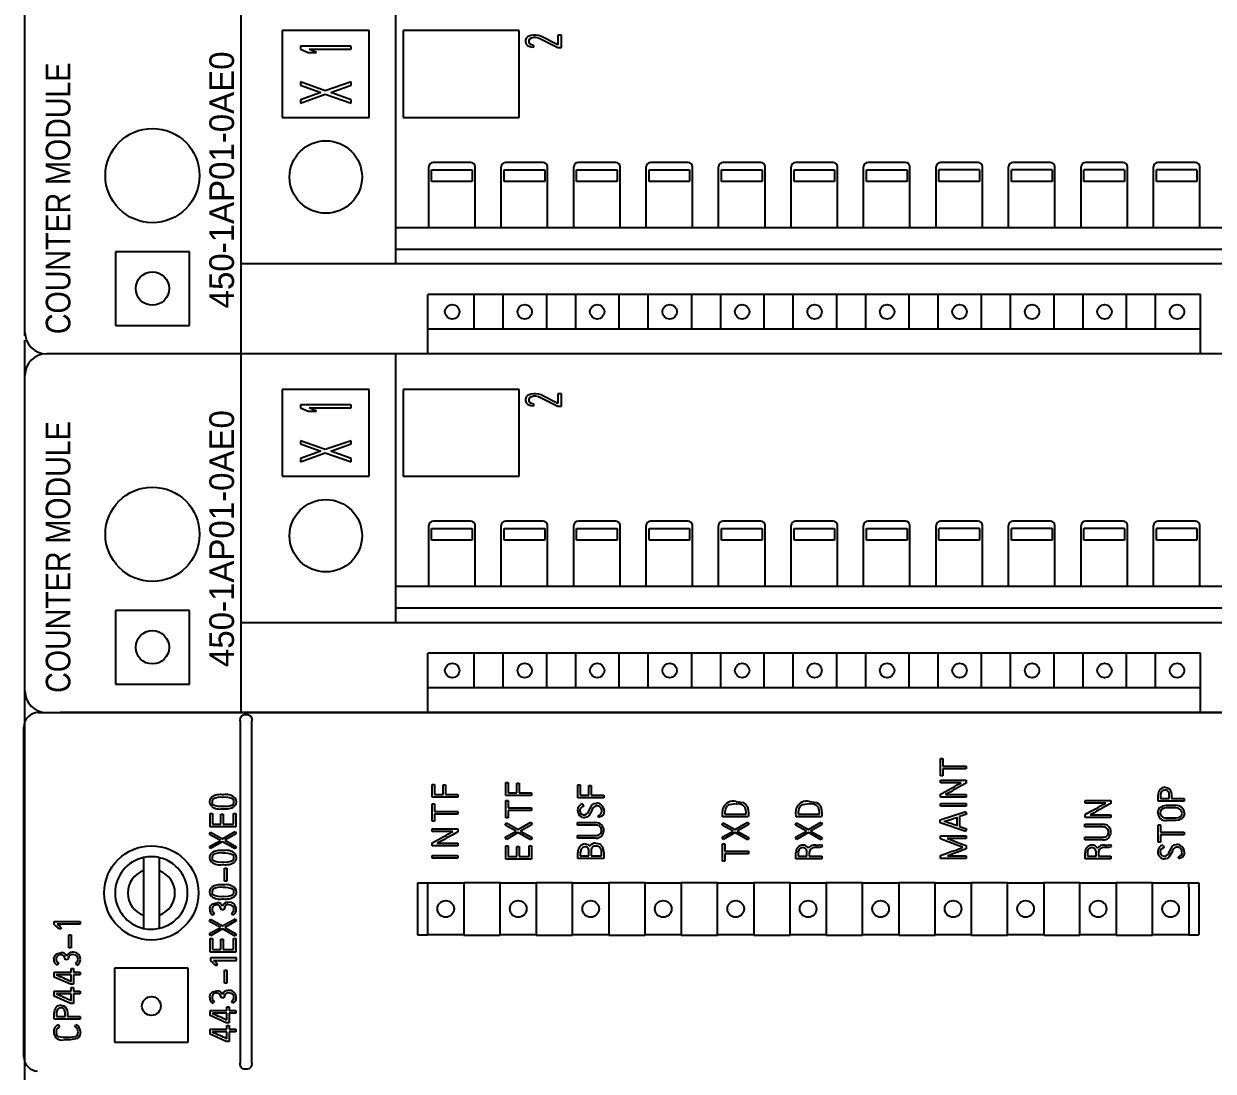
# Model space of a CAD drawing. Extents: x 10 to 610, y -247 to 1644.
# Drawn here: x 114.6 to 196.6, y 814.2 to 886.5 of the extents above; entities that cross this region are included whole.
import ezdxf
from ezdxf.enums import TextEntityAlignment as Align

# ---------------------------------------------------------------- set-up
doc = ezdxf.new("R2010")
doc.units = 0
doc.header["$LTSCALE"] = 5
doc.header["$MEASUREMENT"] = 0
doc.layers.get('0').update_dxf_attribs({"linetype": 'CONTINUOUS'})

# ---------------------------------------------------------------- blocks, each defined once
blk = doc.blocks.new('L50')
at = {"color": 7, "linetype": 'Continuous'}
for p, q in [((-3, 166.4), (-3, 316.1)), ((11.93, 165.149), (11.93, 189.899)), ((22.6, 171.349), (22.6, 189.899)), ((-3, 166.649), (-3, 188.399)), ((20.76, 187.449), (14.76, 187.449)), ((14.76, 187.449), (14.76, 181.449)), ((20.76, 181.449), (20.76, 187.449)), ((31.1, 187.449), (23.1, 187.449)), ((23.1, 187.449), (23.1, 181.449)), ((31.1, 181.449), (31.1, 187.449)), ((31.898, 187.111), (31.685, 187.017)), ((32.111, 187.134), (31.898, 187.111)), ((32.217, 187.134), (32.111, 187.134)), ((32.43, 187.111), (32.217, 187.134)), ((32.59, 187.064), (32.43, 187.111)), ((34.026, 187.134), (33.76, 187.134)), ((33.76, 187.134), (33.76, 186.479)), ((34.026, 186.292), (34.026, 187.134)), ((19.51, 186.387), (16.01, 186.387)), ((16.01, 186.387), (16.01, 186.168)), ((19.51, 186.168), (19.51, 186.387)), ((31.579, 186.923), (31.526, 186.783)), ((31.526, 186.783), (31.526, 186.69)), ((31.526, 186.69), (31.579, 186.526)), ((31.685, 187.017), (31.579, 186.923)), ((31.579, 186.526), (31.685, 186.432)), ((31.685, 186.432), (31.891, 186.342)), ((31.792, 186.76), (31.845, 186.877)), ((31.792, 186.666), (31.792, 186.76)), ((31.845, 186.549), (31.792, 186.666)), ((31.845, 186.877), (31.951, 186.947)), ((31.951, 186.479), (31.845, 186.549)), ((31.898, 186.339), (32.111, 186.315)), ((31.951, 186.947), (32.111, 186.994)), ((32.111, 186.432), (31.951, 186.479)), ((32.111, 186.994), (32.217, 186.994)), ((32.111, 186.315), (32.111, 186.432)), ((32.217, 186.994), (32.43, 186.947)), ((32.43, 186.947), (33.76, 186.292)), ((33.76, 186.479), (32.59, 187.064)), ((33.76, 186.292), (34.026, 186.292)), ((16.01, 186.168), (16.531, 185.949)), ((16.531, 185.949), (17.127, 185.949)), ((17.127, 185.949), (16.606, 186.168)), ((16.606, 186.168), (19.51, 186.168)), ((17.723, 183.288), (16.01, 183.907)), ((16.01, 183.907), (16.01, 183.689)), ((19.51, 183.907), (17.723, 183.288)), ((19.51, 183.689), (19.51, 183.907)), ((16.01, 183.689), (17.425, 183.178)), ((17.425, 183.178), (16.01, 182.668)), ((16.01, 182.449), (17.723, 183.069)), ((17.723, 183.069), (19.51, 182.449)), ((18.095, 183.178), (19.51, 183.689)), ((19.51, 182.668), (18.095, 183.178)), ((16.01, 182.668), (16.01, 182.449)), ((19.51, 182.449), (19.51, 182.668)), ((14.76, 181.449), (20.76, 181.449)), ((23.1, 181.449), (31.1, 181.449)), ((27.76, 178.349), (25.16, 178.349)), ((32.76, 178.349), (30.16, 178.349)), ((37.76, 178.349), (35.16, 178.349)), ((42.76, 178.349), (40.16, 178.349)), ((47.76, 178.349), (45.16, 178.349)), ((52.76, 178.349), (50.16, 178.349)), ((57.76, 178.349), (55.16, 178.349)), ((62.76, 178.349), (60.16, 178.349)), ((67.76, 178.349), (65.16, 178.349)), ((72.76, 178.349), (70.16, 178.349)), ((77.76, 178.349), (75.16, 178.349)), ((24.86, 173.849), (24.86, 178.049)), ((25.06, 177.849), (27.86, 177.849)), ((25.06, 177.049), (25.06, 177.849)), ((27.86, 177.849), (27.86, 177.049)), ((28.06, 173.849), (28.06, 178.049)), ((29.86, 173.849), (29.86, 178.049)), ((30.06, 177.849), (32.86, 177.849)), ((30.06, 177.049), (30.06, 177.849)), ((32.86, 177.849), (32.86, 177.049)), ((33.06, 173.849), (33.06, 178.049)), ((34.86, 173.849), (34.86, 178.049)), ((35.06, 177.849), (37.86, 177.849)), ((35.06, 177.049), (35.06, 177.849)), ((37.86, 177.849), (37.86, 177.049)), ((38.06, 173.849), (38.06, 178.049)), ((39.86, 173.849), (39.86, 178.049)), ((40.06, 177.849), (42.86, 177.849)), ((40.06, 177.049), (40.06, 177.849)), ((42.86, 177.849), (42.86, 177.049)), ((43.06, 173.849), (43.06, 178.049)), ((44.86, 173.849), (44.86, 178.049)), ((45.06, 177.849), (47.86, 177.849)), ((45.06, 177.049), (45.06, 177.849)), ((47.86, 177.849), (47.86, 177.049)), ((48.06, 173.849), (48.06, 178.049)), ((49.86, 173.849), (49.86, 178.049)), ((50.06, 177.849), (52.86, 177.849)), ((50.06, 177.049), (50.06, 177.849)), ((52.86, 177.849), (52.86, 177.049)), ((53.06, 173.849), (53.06, 178.049)), ((54.86, 173.849), (54.86, 178.049)), ((55.06, 177.849), (57.86, 177.849)), ((55.06, 177.049), (55.06, 177.849)), ((57.86, 177.849), (57.86, 177.049)), ((58.06, 173.849), (58.06, 178.049)), ((59.86, 173.849), (59.86, 178.049)), ((60.06, 177.869), (62.86, 177.869)), ((60.06, 177.049), (60.06, 177.849)), ((62.86, 177.849), (62.86, 177.049)), ((63.06, 173.849), (63.06, 178.049)), ((64.86, 173.849), (64.86, 178.049)), ((65.06, 177.869), (67.86, 177.869)), ((65.06, 177.049), (65.06, 177.849)), ((67.86, 177.849), (67.86, 177.049)), ((68.06, 173.849), (68.06, 178.049)), ((69.86, 173.849), (69.86, 178.049)), ((70.06, 177.869), (72.86, 177.869)), ((70.06, 177.049), (70.06, 177.849)), ((72.86, 177.849), (72.86, 177.049)), ((73.06, 173.849), (73.06, 178.049)), ((74.86, 173.849), (74.86, 178.049)), ((75.06, 177.869), (77.86, 177.869)), ((75.06, 177.049), (75.06, 177.849)), ((77.86, 177.849), (77.86, 177.049)), ((78.06, 173.849), (78.06, 178.049)), ((27.86, 177.049), (25.06, 177.049)), ((32.86, 177.049), (30.06, 177.049)), ((37.86, 177.049), (35.06, 177.049)), ((42.86, 177.049), (40.06, 177.049)), ((47.86, 177.049), (45.06, 177.049)), ((52.86, 177.049), (50.06, 177.049)), ((57.86, 177.049), (55.06, 177.049)), ((62.86, 177.049), (60.06, 177.049)), ((67.86, 177.049), (65.06, 177.049)), ((72.86, 177.049), (70.06, 177.049)), ((77.86, 177.049), (75.06, 177.049)), ((271.96, 173.849), (22.6, 173.849)), ((268.96, 172.349), (22.6, 172.349)), ((8.35, 172.199), (3.25, 172.199)), ((3.25, 172.199), (3.25, 167.099)), ((8.35, 167.099), (8.35, 172.199)), ((268.96, 171.349), (11.93, 171.349)), ((78.1, 169.249), (24.8, 169.249)), ((24.8, 165.149), (24.8, 169.249)), ((27.982, 169.249), (27.982, 166.849)), ((29.982, 169.249), (29.982, 166.849)), ((32.982, 169.249), (32.982, 166.849)), ((34.982, 169.249), (34.982, 166.849)), ((37.982, 169.249), (37.982, 166.849)), ((39.982, 169.249), (39.982, 166.849)), ((42.982, 169.249), (42.982, 166.849)), ((44.982, 169.249), (44.982, 166.849)), ((47.982, 169.249), (47.982, 166.849)), ((49.982, 169.249), (49.982, 166.849)), ((52.982, 169.249), (52.982, 166.849)), ((54.982, 169.249), (54.982, 166.849)), ((57.982, 169.249), (57.982, 166.849)), ((59.982, 169.249), (59.982, 166.849)), ((62.982, 169.249), (62.982, 166.849)), ((64.982, 169.249), (64.982, 166.849)), ((67.982, 169.249), (67.982, 166.849)), ((69.982, 169.249), (69.982, 166.849)), ((72.982, 169.249), (72.982, 166.849)), ((74.982, 169.249), (74.982, 166.849)), ((78.1, 165.149), (78.1, 169.249)), ((3.25, 167.099), (8.35, 167.099)), ((78.1, 166.849), (24.8, 166.849)), ((-3, 16.4), (-3, 166.1)), ((285.5, 165.149), (-1.5, 165.149)), ((285.5, 165.149), (-1.5, 165.149)), ((11.93, 140.399), (11.93, 165.149)), ((22.6, 146.599), (22.6, 165.149)), ((-3, 141.899), (-3, 163.649)), ((20.76, 162.699), (14.76, 162.699)), ((14.76, 162.699), (14.76, 156.699)), ((20.76, 156.699), (20.76, 162.699)), ((31.1, 162.699), (23.1, 162.699)), ((23.1, 162.699), (23.1, 156.699)), ((31.1, 156.699), (31.1, 162.699)), ((31.579, 162.173), (31.526, 162.033)), ((31.526, 162.033), (31.526, 161.94)), ((31.526, 161.94), (31.579, 161.776)), ((31.685, 162.267), (31.579, 162.173)), ((31.579, 161.776), (31.685, 161.682)), ((31.898, 162.361), (31.685, 162.267)), ((31.685, 161.682), (31.891, 161.592)), ((31.792, 162.01), (31.845, 162.127)), ((31.792, 161.916), (31.792, 162.01)), ((31.845, 161.799), (31.792, 161.916)), ((31.845, 162.127), (31.951, 162.197)), ((31.951, 161.729), (31.845, 161.799)), ((32.111, 162.384), (31.898, 162.361)), ((31.951, 162.197), (32.111, 162.244)), ((32.111, 161.682), (31.951, 161.729)), ((32.217, 162.384), (32.111, 162.384)), ((32.111, 162.244), (32.217, 162.244)), ((32.111, 161.565), (32.111, 161.682)), ((32.43, 162.361), (32.217, 162.384)), ((32.217, 162.244), (32.43, 162.197)), ((32.59, 162.314), (32.43, 162.361)), ((32.43, 162.197), (33.76, 161.542)), ((33.76, 161.729), (32.59, 162.314)), ((34.026, 162.384), (33.76, 162.384)), ((33.76, 162.384), (33.76, 161.729)), ((34.026, 161.542), (34.026, 162.384)), ((19.51, 161.637), (16.01, 161.637)), ((16.01, 161.637), (16.01, 161.418)), ((16.01, 161.418), (16.531, 161.199)), ((16.531, 161.199), (17.127, 161.199)), ((17.127, 161.199), (16.606, 161.418)), ((16.606, 161.418), (19.51, 161.418)), ((19.51, 161.418), (19.51, 161.637)), ((31.898, 161.589), (32.111, 161.565)), ((33.76, 161.542), (34.026, 161.542)), ((17.723, 158.538), (16.01, 159.157)), ((16.01, 159.157), (16.01, 158.939)), ((16.01, 158.939), (17.425, 158.428)), ((17.425, 158.428), (16.01, 157.918)), ((19.51, 159.157), (17.723, 158.538)), ((18.095, 158.428), (19.51, 158.939)), ((19.51, 157.918), (18.095, 158.428)), ((19.51, 158.939), (19.51, 159.157)), ((16.01, 157.699), (17.723, 158.319)), ((16.01, 157.918), (16.01, 157.699)), ((17.723, 158.319), (19.51, 157.699)), ((19.51, 157.699), (19.51, 157.918)), ((14.76, 156.699), (20.76, 156.699)), ((23.1, 156.699), (31.1, 156.699)), ((27.76, 153.599), (25.16, 153.599)), ((32.76, 153.599), (30.16, 153.599)), ((37.76, 153.599), (35.16, 153.599)), ((42.76, 153.599), (40.16, 153.599)), ((47.76, 153.599), (45.16, 153.599)), ((52.76, 153.599), (50.16, 153.599)), ((57.76, 153.599), (55.16, 153.599)), ((62.76, 153.599), (60.16, 153.599)), ((67.76, 153.599), (65.16, 153.599)), ((72.76, 153.599), (70.16, 153.599)), ((77.76, 153.599), (75.16, 153.599)), ((24.86, 149.099), (24.86, 153.299)), ((25.06, 153.099), (27.86, 153.099)), ((25.06, 152.299), (25.06, 153.099)), ((27.86, 153.099), (27.86, 152.299)), ((28.06, 149.099), (28.06, 153.299)), ((29.86, 149.099), (29.86, 153.299)), ((30.06, 153.099), (32.86, 153.099)), ((30.06, 152.299), (30.06, 153.099)), ((32.86, 153.099), (32.86, 152.299)), ((33.06, 149.099), (33.06, 153.299)), ((34.86, 149.099), (34.86, 153.299)), ((35.06, 153.099), (37.86, 153.099)), ((35.06, 152.299), (35.06, 153.099)), ((37.86, 153.099), (37.86, 152.299)), ((38.06, 149.099), (38.06, 153.299)), ((39.86, 149.099), (39.86, 153.299)), ((40.06, 153.099), (42.86, 153.099)), ((40.06, 152.299), (40.06, 153.099)), ((42.86, 153.099), (42.86, 152.299)), ((43.06, 149.099), (43.06, 153.299)), ((44.86, 149.099), (44.86, 153.299)), ((45.06, 153.099), (47.86, 153.099)), ((45.06, 152.299), (45.06, 153.099)), ((47.86, 153.099), (47.86, 152.299)), ((48.06, 149.099), (48.06, 153.299)), ((49.86, 149.099), (49.86, 153.299)), ((50.06, 153.099), (52.86, 153.099)), ((50.06, 152.299), (50.06, 153.099)), ((52.86, 153.099), (52.86, 152.299)), ((53.06, 149.099), (53.06, 153.299)), ((54.86, 149.099), (54.86, 153.299)), ((55.06, 153.099), (57.86, 153.099)), ((55.06, 152.299), (55.06, 153.099)), ((57.86, 153.099), (57.86, 152.299)), ((58.06, 149.099), (58.06, 153.299)), ((59.86, 149.099), (59.86, 153.299)), ((60.06, 153.119), (62.86, 153.119)), ((60.06, 152.299), (60.06, 153.099)), ((62.86, 153.099), (62.86, 152.299)), ((63.06, 149.099), (63.06, 153.299)), ((64.86, 149.099), (64.86, 153.299)), ((65.06, 153.119), (67.86, 153.119)), ((65.06, 152.299), (65.06, 153.099)), ((67.86, 153.099), (67.86, 152.299)), ((68.06, 149.099), (68.06, 153.299)), ((69.86, 149.099), (69.86, 153.299)), ((70.06, 153.119), (72.86, 153.119)), ((70.06, 152.299), (70.06, 153.099)), ((72.86, 153.099), (72.86, 152.299)), ((73.06, 149.099), (73.06, 153.299)), ((74.86, 149.099), (74.86, 153.299)), ((75.06, 153.119), (77.86, 153.119)), ((75.06, 152.299), (75.06, 153.099)), ((77.86, 153.099), (77.86, 152.299)), ((78.06, 149.099), (78.06, 153.299)), ((27.86, 152.299), (25.06, 152.299)), ((32.86, 152.299), (30.06, 152.299)), ((37.86, 152.299), (35.06, 152.299)), ((42.86, 152.299), (40.06, 152.299)), ((47.86, 152.299), (45.06, 152.299)), ((52.86, 152.299), (50.06, 152.299)), ((57.86, 152.299), (55.06, 152.299)), ((62.86, 152.299), (60.06, 152.299)), ((67.86, 152.299), (65.06, 152.299)), ((72.86, 152.299), (70.06, 152.299)), ((77.86, 152.299), (75.06, 152.299)), ((271.96, 149.099), (22.6, 149.099)), ((8.35, 147.449), (3.25, 147.449)), ((3.25, 147.449), (3.25, 142.349)), ((8.35, 142.349), (8.35, 147.449)), ((268.96, 147.599), (22.6, 147.599)), ((268.96, 146.599), (11.93, 146.599)), ((78.1, 144.499), (24.8, 144.499)), ((24.8, 140.399), (24.8, 144.499)), ((27.982, 144.499), (27.982, 142.099)), ((29.982, 144.499), (29.982, 142.099)), ((32.982, 144.499), (32.982, 142.099)), ((34.982, 144.499), (34.982, 142.099)), ((37.982, 144.499), (37.982, 142.099)), ((39.982, 144.499), (39.982, 142.099)), ((42.982, 144.499), (42.982, 142.099)), ((44.982, 144.499), (44.982, 142.099)), ((47.982, 144.499), (47.982, 142.099)), ((49.982, 144.499), (49.982, 142.099)), ((52.982, 144.499), (52.982, 142.099)), ((54.982, 144.499), (54.982, 142.099)), ((57.982, 144.499), (57.982, 142.099)), ((59.982, 144.499), (59.982, 142.099)), ((62.982, 144.499), (62.982, 142.099)), ((64.982, 144.499), (64.982, 142.099)), ((67.982, 144.499), (67.982, 142.099)), ((69.982, 144.499), (69.982, 142.099)), ((72.982, 144.499), (72.982, 142.099)), ((74.982, 144.499), (74.982, 142.099)), ((78.1, 140.399), (78.1, 144.499)), ((3.25, 142.349), (8.35, 142.349)), ((78.1, 142.099), (24.8, 142.099)), ((286.424, 140.399), (-0.576, 140.399))]:
    blk.add_line(p, q, dxfattribs=at)
for p, q in [((-2.076, 140.399), (123.974, 140.399)), ((11.854, 139.835), (11.854, 139.399)), ((12.654, 139.399), (12.654, 139.835)), ((-3.076, 116.649), (-3.076, 139.399)), ((11.854, 139.399), (11.854, 116.65)), ((12.654, 116.65), (12.654, 139.399)), ((60.161, 137.226), (60.321, 137.226)), ((60.161, 136.025), (60.161, 137.226)), ((60.321, 137.226), (60.321, 136.707)), ((60.321, 136.707), (61.944, 136.707)), ((61.944, 136.524), (60.321, 136.524)), ((60.321, 136.524), (60.321, 136.025)), ((61.944, 136.707), (61.944, 136.524)), ((25.096, 135.442), (25.256, 135.442)), ((25.096, 134.552), (25.096, 135.442)), ((25.256, 135.442), (25.256, 134.735)), ((25.85, 135.399), (26.01, 135.399)), ((25.85, 134.735), (25.85, 135.399)), ((26.01, 135.399), (26.01, 134.735)), ((30.175, 134.678), (30.175, 135.569)), ((30.175, 135.569), (30.335, 135.569)), ((30.335, 135.569), (30.335, 134.861)), ((30.929, 134.861), (30.929, 135.525)), ((30.929, 135.525), (31.089, 135.525)), ((31.089, 135.525), (31.089, 134.861)), ((35.156, 134.521), (35.156, 135.411)), ((35.156, 135.411), (35.316, 135.411)), ((35.316, 135.411), (35.316, 134.704)), ((60.321, 136.025), (60.161, 136.025)), ((60.161, 135.741), (61.944, 135.741)), ((60.161, 135.558), (60.161, 135.741)), ((61.598, 135.558), (60.161, 135.558)), ((61.944, 135.741), (61.944, 135.53)), ((10.653, 134.721), (10.68, 134.721)), ((25.256, 134.735), (25.85, 134.735)), ((26.01, 134.735), (26.879, 134.735)), ((26.879, 134.735), (26.879, 134.552)), ((31.958, 134.678), (30.175, 134.678)), ((30.335, 134.861), (30.929, 134.861)), ((31.089, 134.861), (31.958, 134.861)), ((31.958, 134.861), (31.958, 134.678)), ((35.316, 134.704), (35.91, 134.704)), ((35.91, 134.704), (35.91, 135.368)), ((35.91, 135.368), (36.07, 135.368)), ((36.07, 135.368), (36.07, 134.704)), ((36.07, 134.704), (36.939, 134.704)), ((36.939, 134.704), (36.939, 134.521)), ((60.161, 134.552), (60.161, 134.765)), ((60.511, 134.735), (61.944, 134.735)), ((61.944, 134.735), (61.944, 134.552)), ((75.184, 134.286), (75.184, 134.709)), ((75.344, 134.707), (75.344, 134.469)), ((75.938, 134.469), (75.938, 134.707)), ((76.098, 134.708), (76.098, 134.469)), ((10.68, 134.539), (10.653, 134.539)), ((10.653, 133.944), (10.68, 133.944)), ((10.68, 133.761), (10.653, 133.761)), ((26.879, 134.552), (25.096, 134.552)), ((25.096, 134.097), (25.256, 134.097)), ((25.096, 132.896), (25.096, 134.097)), ((25.256, 134.097), (25.256, 133.579)), ((30.175, 133.14), (30.175, 134.34)), ((30.175, 134.34), (30.335, 134.34)), ((30.335, 134.34), (30.335, 133.822)), ((30.335, 133.822), (31.958, 133.822)), ((31.958, 133.822), (31.958, 133.639)), ((36.939, 134.521), (35.156, 134.521)), ((35.493, 134.104), (35.538, 133.924)), ((61.944, 134.552), (60.161, 134.552)), ((60.161, 133.94), (60.161, 134.123)), ((60.161, 134.123), (61.944, 134.123)), ((61.944, 133.94), (60.161, 133.94)), ((61.944, 134.123), (61.944, 133.94)), ((70.14, 134.156), (70.14, 134.339)), ((70.14, 134.339), (71.923, 134.339)), ((71.577, 134.156), (70.14, 134.156)), ((71.923, 134.339), (71.923, 134.129)), ((76.967, 134.286), (75.184, 134.286)), ((75.344, 134.469), (75.938, 134.469)), ((76.4, 133.813), (75.721, 133.813)), ((75.725, 133.996), (76.396, 133.996)), ((76.098, 134.469), (76.967, 134.469)), ((76.967, 134.469), (76.967, 134.286)), ((9.774, 132.511), (9.774, 133.443)), ((9.774, 133.443), (9.934, 133.443)), ((9.934, 133.443), (9.934, 132.694)), ((10.528, 132.694), (10.528, 133.397)), ((10.528, 133.397), (10.688, 133.397)), ((10.688, 133.397), (10.688, 132.694)), ((11.397, 132.694), (11.397, 133.443)), ((11.397, 133.443), (11.557, 133.443)), ((11.557, 133.443), (11.557, 132.511)), ((25.256, 133.579), (26.879, 133.579)), ((26.879, 133.396), (25.256, 133.396)), ((25.256, 133.396), (25.256, 132.896)), ((26.879, 133.579), (26.879, 133.396)), ((30.335, 133.14), (30.175, 133.14)), ((30.335, 133.639), (30.335, 133.14)), ((31.958, 133.639), (30.335, 133.639)), ((36.598, 133.151), (36.555, 133.3)), ((45.137, 133.196), (45.134, 133.487)), ((46.893, 133.196), (45.137, 133.196)), ((45.296, 133.531), (45.296, 133.379)), ((45.296, 133.379), (46.759, 133.379)), ((50.198, 133.196), (50.195, 133.487)), ((51.955, 133.196), (50.198, 133.196)), ((50.357, 133.531), (50.357, 133.379)), ((50.357, 133.379), (51.821, 133.379)), ((60.139, 132.989), (61.915, 133.561)), ((60.139, 132.78), (60.139, 132.989)), ((61.327, 132.58), (61.327, 133.178)), ((61.487, 133.225), (61.487, 132.531)), ((61.915, 133.561), (61.967, 133.382)), ((70.14, 133.151), (70.14, 133.363)), ((71.923, 133.151), (70.14, 133.151)), ((70.49, 133.334), (71.923, 133.334)), ((71.923, 133.334), (71.923, 133.151)), ((75.721, 133.127), (76.4, 133.127)), ((76.396, 132.944), (75.725, 132.944)), ((9.737, 131.992), (9.816, 132.154)), ((11.557, 132.511), (9.774, 132.511)), ((9.816, 132.154), (10.64, 131.688)), ((9.934, 132.694), (10.528, 132.694)), ((10.64, 131.688), (11.508, 132.19)), ((10.688, 132.694), (11.397, 132.694)), ((11.508, 132.19), (11.586, 132.031)), ((25.256, 132.896), (25.096, 132.896)), ((25.096, 132.198), (25.096, 132.381)), ((25.096, 132.381), (26.879, 132.381)), ((26.532, 132.198), (25.096, 132.198)), ((26.879, 132.381), (26.879, 132.171)), ((30.138, 132.629), (30.217, 132.79)), ((30.894, 132.216), (30.138, 132.629)), ((30.138, 131.793), (30.894, 132.216)), ((31.039, 132.116), (30.214, 131.643)), ((30.217, 132.79), (31.041, 132.325)), ((31.912, 131.624), (31.039, 132.116)), ((31.041, 132.325), (31.908, 132.826)), ((31.987, 132.668), (31.185, 132.218)), ((31.185, 132.218), (31.987, 131.777)), ((31.908, 132.826), (31.987, 132.668)), ((35.133, 132.808), (36.388, 132.808)), ((35.133, 132.626), (35.133, 132.808)), ((36.395, 132.626), (35.133, 132.626)), ((45.1, 132.629), (45.178, 132.79)), ((45.856, 132.216), (45.1, 132.629)), ((45.1, 131.793), (45.856, 132.216)), ((46.001, 132.116), (45.175, 131.643)), ((45.178, 132.79), (46.002, 132.325)), ((46.873, 131.624), (46.001, 132.116)), ((46.002, 132.325), (46.87, 132.826)), ((46.948, 132.668), (46.146, 132.218)), ((46.146, 132.218), (46.948, 131.777)), ((46.87, 132.826), (46.948, 132.668)), ((50.161, 132.629), (50.24, 132.79)), ((50.917, 132.216), (50.161, 132.629)), ((50.161, 131.793), (50.917, 132.216)), ((51.062, 132.116), (50.236, 131.643)), ((50.24, 132.79), (51.063, 132.325)), ((51.935, 131.624), (51.062, 132.116)), ((51.063, 132.325), (51.931, 132.826)), ((52.009, 132.668), (51.208, 132.218)), ((51.208, 132.218), (52.009, 131.777)), ((51.931, 132.826), (52.009, 132.668)), ((61.919, 132.194), (60.139, 132.78)), ((61.487, 132.531), (61.967, 132.367)), ((61.967, 132.367), (61.919, 132.194)), ((70.117, 132.691), (71.372, 132.691)), ((70.117, 132.508), (70.117, 132.691)), ((71.379, 132.508), (70.117, 132.508)), ((75.184, 132.661), (75.344, 132.661)), ((75.184, 131.46), (75.184, 132.661)), ((75.344, 132.661), (75.344, 132.142)), ((75.344, 132.142), (76.967, 132.142)), ((76.967, 132.142), (76.967, 131.959)), ((10.494, 131.579), (9.737, 131.992)), ((9.737, 131.157), (10.494, 131.579)), ((10.638, 131.479), (9.813, 131.007)), ((11.511, 130.987), (10.638, 131.479)), ((11.586, 132.031), (10.784, 131.582)), ((10.784, 131.582), (11.586, 131.14)), ((25.096, 131.192), (25.096, 131.405)), ((25.446, 131.375), (26.879, 131.375)), ((26.879, 131.375), (26.879, 131.192)), ((30.214, 131.643), (30.138, 131.793)), ((31.987, 131.777), (31.912, 131.624)), ((35.133, 131.734), (35.133, 131.917)), ((35.133, 131.917), (36.395, 131.917)), ((36.388, 131.734), (35.133, 131.734)), ((45.175, 131.643), (45.1, 131.793)), ((45.136, 130.141), (45.136, 131.342)), ((45.136, 131.342), (45.296, 131.342)), ((45.296, 131.342), (45.296, 130.823)), ((46.948, 131.777), (46.873, 131.624)), ((50.236, 131.643), (50.161, 131.793)), ((52.009, 131.777), (51.935, 131.624)), ((51.945, 131.299), (52.003, 131.13)), ((60.161, 131.898), (61.944, 131.898)), ((60.161, 131.679), (60.161, 131.898)), ((61.944, 131.715), (60.629, 131.715)), ((61.944, 131.898), (61.944, 131.715)), ((70.117, 131.616), (70.117, 131.799)), ((70.117, 131.799), (71.379, 131.799)), ((71.372, 131.616), (70.117, 131.616)), ((71.887, 131.299), (71.946, 131.13)), ((75.344, 131.46), (75.184, 131.46)), ((76.967, 131.959), (75.344, 131.959)), ((75.344, 131.959), (75.344, 131.46)), ((9.813, 131.007), (9.737, 131.157)), ((10.653, 130.872), (10.68, 130.872)), ((10.68, 130.689), (10.653, 130.689)), ((11.586, 131.14), (11.511, 130.987)), ((26.879, 131.192), (25.096, 131.192)), ((25.096, 130.343), (25.096, 130.526)), ((25.096, 130.526), (26.879, 130.526)), ((26.879, 130.526), (26.879, 130.343)), ((30.175, 131.206), (30.335, 131.206)), ((30.175, 130.275), (30.175, 131.206)), ((30.335, 131.206), (30.335, 130.457)), ((30.929, 131.16), (31.089, 131.16)), ((30.929, 130.457), (30.929, 131.16)), ((31.089, 131.16), (31.089, 130.457)), ((31.798, 131.206), (31.958, 131.206)), ((31.798, 130.457), (31.798, 131.206)), ((31.958, 131.206), (31.958, 130.275)), ((35.156, 130.32), (35.156, 130.731)), ((35.316, 130.722), (35.316, 130.503)), ((35.316, 130.503), (35.91, 130.503)), ((35.91, 130.503), (35.91, 130.882)), ((36.07, 130.882), (36.07, 130.503)), ((36.07, 130.503), (36.779, 130.503)), ((36.779, 130.503), (36.779, 130.715)), ((36.939, 130.724), (36.939, 130.32)), ((45.296, 130.823), (46.919, 130.823)), ((45.296, 130.64), (45.296, 130.141)), ((46.919, 130.64), (45.296, 130.64)), ((46.919, 130.823), (46.919, 130.64)), ((50.197, 130.297), (50.197, 130.72)), ((50.357, 130.719), (50.357, 130.48)), ((50.357, 130.48), (50.952, 130.48)), ((50.952, 130.48), (50.952, 130.739)), ((51.112, 130.734), (51.112, 130.48)), ((51.112, 130.48), (51.98, 130.48)), ((51.713, 131.075), (51.535, 131.075)), ((51.562, 131.257), (51.698, 131.257)), ((51.98, 130.48), (51.98, 130.297)), ((60.161, 130.32), (60.161, 130.535)), ((60.645, 130.503), (61.944, 130.503)), ((61.944, 131.219), (61.944, 130.987)), ((61.944, 130.503), (61.944, 130.32)), ((70.14, 130.297), (70.14, 130.72)), ((70.3, 130.719), (70.3, 130.48)), ((70.3, 130.48), (70.895, 130.48)), ((70.895, 130.48), (70.895, 130.739)), ((71.055, 130.734), (71.055, 130.48)), ((71.055, 130.48), (71.923, 130.48)), ((71.656, 131.075), (71.477, 131.075)), ((71.505, 131.257), (71.64, 131.257)), ((71.923, 130.48), (71.923, 130.297)), ((75.521, 131.251), (75.566, 131.071)), ((5.193, 130.392), (5.193, 129.49)), ((6.293, 129.476), (6.293, 130.383)), ((10.653, 130.094), (10.68, 130.094)), ((10.68, 129.912), (10.653, 129.912)), ((10.78, 128.772), (10.78, 129.665)), ((10.78, 129.665), (10.94, 129.665)), ((10.94, 129.665), (10.94, 128.772)), ((26.879, 130.343), (25.096, 130.343)), ((31.958, 130.275), (30.175, 130.275)), ((30.335, 130.457), (30.929, 130.457)), ((31.089, 130.457), (31.798, 130.457)), ((36.939, 130.32), (35.156, 130.32)), ((45.296, 130.141), (45.136, 130.141)), ((51.98, 130.297), (50.197, 130.297)), ((61.944, 130.32), (60.161, 130.32)), ((71.923, 130.297), (70.14, 130.297)), ((76.625, 130.297), (76.583, 130.446)), ((5.193, 129.49), (5.193, 126.408)), ((6.293, 126.422), (6.293, 129.476)), ((10.653, 128.501), (10.68, 128.501)), ((10.68, 128.319), (10.653, 128.319)), ((10.94, 128.772), (10.78, 128.772)), ((24.084, 128.65), (24.782, 128.65)), ((24.084, 128.65), (24.084, 125.05)), ((24.782, 128.65), (24.782, 128.35)), ((24.782, 128.65), (27.282, 128.65)), ((24.782, 128.35), (24.782, 128.35)), ((24.782, 128.35), (24.782, 125.35)), ((29.782, 128.655), (27.282, 128.655)), ((27.282, 128.655), (27.282, 128.346)), ((27.282, 128.346), (27.282, 125.354)), ((29.782, 128.346), (29.782, 128.655)), ((29.782, 128.65), (32.283, 128.65)), ((29.782, 125.354), (29.782, 128.346)), ((34.783, 128.655), (32.283, 128.655)), ((32.283, 128.655), (32.283, 128.346)), ((32.283, 128.346), (32.283, 125.354)), ((34.783, 128.346), (34.783, 128.655)), ((34.783, 128.65), (37.283, 128.65)), ((34.783, 125.354), (34.783, 128.346)), ((39.784, 128.655), (37.283, 128.655)), ((37.283, 128.655), (37.283, 128.346)), ((37.283, 128.346), (37.283, 125.354)), ((39.784, 128.346), (39.784, 128.655)), ((39.784, 128.65), (42.284, 128.65)), ((39.784, 125.354), (39.784, 128.346)), ((44.784, 128.655), (42.284, 128.655)), ((42.284, 128.655), (42.284, 128.346)), ((42.284, 128.346), (42.284, 125.354)), ((44.784, 128.346), (44.784, 128.655)), ((44.784, 128.65), (47.285, 128.65)), ((44.784, 125.354), (44.784, 128.346)), ((49.785, 128.655), (47.285, 128.655)), ((47.285, 128.655), (47.285, 128.346)), ((47.285, 128.346), (47.285, 125.354)), ((49.785, 128.346), (49.785, 128.655)), ((49.785, 128.65), (52.286, 128.65)), ((49.785, 125.354), (49.785, 128.346)), ((54.786, 128.655), (52.286, 128.655)), ((52.286, 128.655), (52.286, 128.346)), ((52.286, 128.346), (52.286, 125.354)), ((54.786, 128.346), (54.786, 128.655)), ((54.786, 128.65), (57.286, 128.65)), ((54.786, 125.354), (54.786, 128.346)), ((59.787, 128.655), (57.286, 128.655)), ((57.286, 128.655), (57.286, 128.346)), ((57.286, 128.346), (57.286, 125.354)), ((59.787, 128.346), (59.787, 128.655)), ((59.787, 128.65), (62.287, 128.65)), ((59.787, 125.354), (59.787, 128.346)), ((64.787, 128.655), (62.287, 128.655)), ((62.287, 128.655), (62.287, 128.346)), ((62.287, 128.346), (62.287, 125.354)), ((64.787, 128.346), (64.787, 128.655)), ((64.787, 128.65), (67.288, 128.65)), ((64.787, 125.354), (64.787, 128.346)), ((69.788, 128.655), (67.288, 128.655)), ((67.288, 128.655), (67.288, 128.346)), ((67.288, 128.346), (67.288, 125.354)), ((69.788, 128.346), (69.788, 128.655)), ((69.788, 128.65), (72.288, 128.65)), ((69.788, 125.354), (69.788, 128.346)), ((74.789, 128.655), (72.288, 128.655)), ((72.288, 128.655), (72.288, 128.346)), ((72.288, 128.346), (72.288, 125.354)), ((74.789, 128.346), (74.789, 128.655)), ((74.789, 128.65), (77.287, 128.65)), ((74.789, 125.354), (74.789, 128.346)), ((77.287, 128.65), (77.984, 128.65)), ((77.287, 128.35), (77.287, 128.65)), ((77.287, 128.35), (77.287, 125.35)), ((77.984, 128.65), (77.984, 125.05)), ((10.653, 127.724), (10.68, 127.724)), ((10.68, 127.541), (10.653, 127.541)), ((5.193, 126.408), (5.193, 125.506)), ((6.293, 125.515), (6.293, 126.422)), ((9.996, 126.457), (9.985, 126.416)), ((10.064, 126.577), (9.996, 126.457)), ((10.721, 126.795), (10.561, 126.787)), ((11.334, 126.425), (11.272, 126.587)), ((-0.981, 125.978), (0.802, 125.978)), ((-0.981, 125.776), (-0.981, 125.978)), ((-0.953, 125.752), (-0.981, 125.776)), ((0.802, 125.795), (-0.785, 125.795)), ((0.802, 125.978), (0.802, 125.795)), ((9.737, 125.977), (9.816, 126.138)), ((10.494, 125.564), (9.737, 125.977)), ((9.737, 125.141), (10.494, 125.564)), ((9.816, 126.138), (10.64, 125.673)), ((10.64, 125.673), (11.508, 126.174)), ((11.586, 126.016), (10.784, 125.566)), ((10.784, 125.566), (11.586, 125.124)), ((11.508, 126.174), (11.586, 126.016)), ((-0.628, 125.472), (-0.644, 125.479)), ((-0.504, 125.478), (-0.628, 125.472)), ((0.025, 124.164), (0.025, 125.057)), ((0.025, 125.057), (0.185, 125.057)), ((0.185, 125.057), (0.185, 124.164)), ((9.813, 124.991), (9.737, 125.141)), ((9.774, 124.805), (9.934, 124.805)), ((9.774, 123.873), (9.774, 124.805)), ((10.638, 125.464), (9.813, 124.991)), ((9.934, 124.805), (9.934, 124.056)), ((10.528, 124.759), (10.688, 124.759)), ((10.528, 124.056), (10.528, 124.759)), ((11.511, 124.972), (10.638, 125.464)), ((10.688, 124.759), (10.688, 124.056)), ((11.397, 124.805), (11.557, 124.805)), ((11.397, 124.056), (11.397, 124.805)), ((11.586, 125.124), (11.511, 124.972)), ((11.557, 124.805), (11.557, 123.873)), ((24.084, 125.05), (24.782, 125.05)), ((24.782, 125.35), (24.782, 125.05)), ((27.282, 125.05), (24.782, 125.05)), ((27.282, 125.354), (27.282, 125.045)), ((27.282, 125.045), (29.782, 125.045)), ((29.782, 125.045), (29.782, 125.354)), ((32.283, 125.05), (29.782, 125.05)), ((32.283, 125.354), (32.283, 125.045)), ((32.283, 125.045), (34.783, 125.045)), ((34.783, 125.045), (34.783, 125.354)), ((37.283, 125.05), (34.783, 125.05)), ((37.283, 125.354), (37.283, 125.045)), ((37.283, 125.045), (39.784, 125.045)), ((39.784, 125.045), (39.784, 125.354)), ((42.284, 125.05), (39.784, 125.05)), ((42.284, 125.354), (42.284, 125.045)), ((42.284, 125.045), (44.784, 125.045)), ((44.784, 125.045), (44.784, 125.354)), ((47.285, 125.05), (44.784, 125.05)), ((47.285, 125.354), (47.285, 125.045)), ((47.285, 125.045), (49.785, 125.045)), ((49.785, 125.045), (49.785, 125.354)), ((52.286, 125.05), (49.785, 125.05)), ((52.286, 125.354), (52.286, 125.045)), ((52.286, 125.045), (54.786, 125.045)), ((54.786, 125.045), (54.786, 125.354)), ((57.286, 125.05), (54.786, 125.05)), ((57.286, 125.354), (57.286, 125.045)), ((57.286, 125.045), (59.787, 125.045)), ((59.787, 125.045), (59.787, 125.354)), ((62.287, 125.05), (59.787, 125.05)), ((62.287, 125.354), (62.287, 125.045)), ((62.287, 125.045), (64.787, 125.045)), ((64.787, 125.045), (64.787, 125.354)), ((67.288, 125.05), (64.787, 125.05)), ((67.288, 125.354), (67.288, 125.045)), ((67.288, 125.045), (69.788, 125.045)), ((69.788, 125.045), (69.788, 125.354)), ((72.288, 125.05), (69.788, 125.05)), ((72.288, 125.354), (72.288, 125.045)), ((72.288, 125.045), (74.789, 125.045)), ((74.789, 125.045), (74.789, 125.354)), ((77.287, 125.05), (74.789, 125.05)), ((77.287, 125.35), (77.287, 125.05)), ((77.287, 125.05), (77.984, 125.05)), ((0.185, 124.164), (0.025, 124.164)), ((9.934, 124.056), (10.528, 124.056)), ((10.688, 124.056), (11.397, 124.056)), ((-0.691, 123.131), (-0.759, 123.011)), ((-0.034, 123.349), (-0.193, 123.341)), ((0.58, 122.978), (0.517, 123.141)), ((11.557, 123.873), (9.774, 123.873)), ((11.592, 123.476), (9.809, 123.476)), ((9.809, 123.476), (9.809, 123.275)), ((9.809, 123.275), (9.836, 123.25)), ((10.005, 123.293), (11.592, 123.293)), ((11.592, 123.293), (11.592, 123.476)), ((-0.981, 122.15), (-0.981, 122.489)), ((-0.981, 122.489), (0.185, 122.489)), ((-0.811, 122.306), (-0.811, 122.28)), ((0.185, 122.306), (-0.811, 122.306)), ((-0.759, 123.011), (-0.769, 122.97)), ((0.185, 122.746), (0.345, 122.746)), ((0.185, 122.489), (0.185, 122.746)), ((0.185, 121.842), (0.185, 122.306)), ((0.345, 122.746), (0.345, 122.489)), ((0.345, 122.489), (0.802, 122.489)), ((0.345, 122.306), (0.345, 121.652)), ((0.802, 122.306), (0.345, 122.306)), ((0.802, 122.489), (0.802, 122.306)), ((3.174, 122.749), (3.174, 117.649)), ((8.274, 122.749), (3.174, 122.749)), ((8.274, 117.649), (8.274, 122.749)), ((10.145, 122.978), (10.162, 122.97)), ((10.162, 122.97), (10.285, 122.977)), ((10.78, 122.621), (10.94, 122.621)), ((10.78, 121.729), (10.78, 122.621)), ((10.94, 122.621), (10.94, 121.729)), ((0.139, 121.652), (-0.981, 122.15)), ((0.345, 121.652), (0.139, 121.652)), ((0.177, 121.842), (0.185, 121.842)), ((10.94, 121.729), (10.78, 121.729)), ((-0.981, 121.167), (0.185, 121.167)), ((-0.981, 120.827), (-0.981, 121.167)), ((0.139, 120.33), (-0.981, 120.827)), ((0.185, 120.984), (-0.811, 120.984)), ((-0.811, 120.984), (-0.811, 120.958)), ((0.185, 121.167), (0.185, 121.423)), ((0.185, 121.423), (0.345, 121.423)), ((0.185, 120.519), (0.185, 120.984)), ((0.345, 121.423), (0.345, 121.167)), ((0.345, 121.167), (0.802, 121.167)), ((0.802, 120.984), (0.345, 120.984)), ((0.345, 120.984), (0.345, 120.33)), ((0.802, 121.167), (0.802, 120.984)), ((10.721, 120.715), (10.561, 120.707)), ((0.345, 120.33), (0.139, 120.33)), ((0.177, 120.519), (0.185, 120.519)), ((9.774, 119.489), (9.774, 119.828)), ((9.774, 119.828), (10.94, 119.828)), ((9.996, 120.377), (9.985, 120.336)), ((10.064, 120.497), (9.996, 120.377)), ((10.94, 120.085), (11.1, 120.085)), ((10.94, 119.828), (10.94, 120.085)), ((11.1, 120.085), (11.1, 119.828)), ((11.1, 119.828), (11.557, 119.828)), ((11.334, 120.344), (11.272, 120.507)), ((11.557, 119.828), (11.557, 119.645)), ((-0.981, 119.247), (-0.981, 119.67)), ((0.802, 119.247), (-0.981, 119.247)), ((-0.821, 119.668), (-0.821, 119.43)), ((-0.821, 119.43), (-0.226, 119.43)), ((-0.226, 119.43), (-0.226, 119.668)), ((-0.066, 119.669), (-0.066, 119.43)), ((-0.066, 119.43), (0.802, 119.43)), ((0.802, 119.43), (0.802, 119.247)), ((10.893, 118.991), (9.774, 119.489)), ((9.944, 119.645), (9.944, 119.619)), ((10.94, 119.645), (9.944, 119.645)), ((11.1, 118.991), (10.893, 118.991)), ((10.932, 119.181), (10.94, 119.181)), ((10.94, 119.181), (10.94, 119.645)), ((11.1, 119.645), (11.1, 118.991)), ((11.557, 119.645), (11.1, 119.645)), ((-0.664, 118.854), (-0.626, 118.673)), ((0.457, 118.679), (0.512, 118.852)), ((9.774, 118.201), (9.774, 118.54)), ((9.774, 118.54), (10.94, 118.54)), ((10.893, 117.704), (9.774, 118.201)), ((9.944, 118.358), (9.944, 118.332)), ((10.94, 118.358), (9.944, 118.358)), ((10.94, 118.797), (11.1, 118.797)), ((10.94, 118.54), (10.94, 118.797)), ((10.94, 117.893), (10.94, 118.358)), ((11.1, 118.797), (11.1, 118.54)), ((11.1, 118.54), (11.557, 118.54)), ((11.1, 118.358), (11.1, 117.704)), ((11.557, 118.358), (11.1, 118.358)), ((11.557, 118.54), (11.557, 118.358)), ((-0.352, 117.992), (0.117, 117.992)), ((0.116, 117.809), (-0.348, 117.809)), ((3.174, 117.649), (8.274, 117.649)), ((11.1, 117.704), (10.893, 117.704)), ((10.932, 117.893), (10.94, 117.893)), ((11.854, 116.65), (11.854, 116.214)), ((12.654, 116.214), (12.654, 116.65))]:
    blk.add_line(p, q)
at = {"flags": 128}
for points in [[(11.854, 139.835), (11.88, 140.052), (11.937, 140.154), (12.039, 140.226), (12.157, 140.258), (12.254, 140.265)], [(12.254, 140.265), (12.37, 140.255), (12.473, 140.224), (12.554, 140.171), (12.612, 140.092), (12.65, 139.937), (12.654, 139.835)], [(61.944, 135.53), (61.543, 135.307), (61.227, 135.132)], [(60.161, 134.765), (60.559, 134.984), (60.872, 135.156)], [(75.652, 135.246), (75.833, 135.208), (75.954, 135.126)], [(75.954, 135.126), (76.074, 134.905), (76.098, 134.708)], [(9.751, 134.231), (9.783, 134.422), (9.866, 134.549)], [(9.866, 133.93), (9.771, 134.087), (9.751, 134.231)], [(9.976, 134.416), (9.922, 134.318), (9.911, 134.23)], [(9.911, 134.23), (9.93, 134.127), (9.976, 134.06)], [(11.42, 134.23), (11.403, 134.338), (11.357, 134.411)], [(11.357, 134.062), (11.409, 134.15), (11.42, 134.23)], [(11.465, 134.544), (11.561, 134.38), (11.58, 134.231)], [(11.58, 134.231), (11.547, 134.051), (11.466, 133.932)], [(35.93, 133.673), (36.139, 134.026), (36.266, 134.124), (36.423, 134.156)], [(45.134, 133.487), (45.143, 133.682), (45.174, 133.831)], [(45.324, 133.771), (45.3, 133.637), (45.296, 133.531)], [(46.065, 134.088), (45.588, 134.025), (45.425, 133.93), (45.324, 133.771)], [(46.059, 134.271), (46.554, 134.181), (46.723, 134.078), (46.841, 133.919)], [(46.759, 133.454), (46.744, 133.674), (46.698, 133.841)], [(46.841, 133.919), (46.906, 133.661), (46.919, 133.451)], [(50.195, 133.487), (50.205, 133.682), (50.235, 133.831)], [(50.386, 133.771), (50.362, 133.637), (50.357, 133.531)], [(51.126, 134.088), (50.649, 134.025), (50.486, 133.93), (50.386, 133.771)], [(51.12, 134.271), (51.615, 134.181), (51.785, 134.078), (51.902, 133.919)], [(51.82, 133.454), (51.805, 133.674), (51.759, 133.841)], [(51.902, 133.919), (51.967, 133.661), (51.98, 133.451)], [(70.14, 133.363), (70.538, 133.582), (70.851, 133.755)], [(71.923, 134.129), (71.521, 133.906), (71.206, 133.731)], [(75.161, 133.475), (75.206, 133.692), (75.305, 133.835)], [(75.305, 133.835), (75.525, 133.967), (75.725, 133.996)], [(75.721, 133.813), (75.538, 133.784), (75.416, 133.705)], [(36.091, 133.592), (35.894, 133.269), (35.776, 133.179), (35.631, 133.151)], [(36.962, 133.605), (36.935, 133.43), (36.843, 133.279), (36.598, 133.151)], [(46.759, 133.379), (46.759, 133.387), (46.759, 133.454)], [(46.919, 133.451), (46.91, 133.308), (46.893, 133.196)], [(51.821, 133.379), (51.821, 133.387), (51.82, 133.454)], [(51.98, 133.451), (51.971, 133.308), (51.955, 133.196)], [(61.812, 133.329), (61.63, 133.269), (61.487, 133.225)], [(61.967, 133.382), (61.88, 133.353), (61.812, 133.329)], [(75.416, 133.705), (75.339, 133.587), (75.321, 133.477)], [(76.839, 133.093), (76.604, 132.969), (76.396, 132.944)], [(76.4, 133.127), (76.596, 133.153), (76.731, 133.229)], [(76.731, 133.229), (76.809, 133.337), (76.83, 133.44)], [(76.99, 133.44), (76.942, 133.229), (76.839, 133.093)], [(26.879, 132.171), (26.477, 131.948), (26.161, 131.773)], [(25.096, 131.405), (25.494, 131.624), (25.806, 131.797)], [(35.644, 131.336), (35.853, 131.288), (35.979, 131.176)], [(36.385, 131.385), (36.653, 131.33), (36.847, 131.141), (36.939, 130.724)], [(51.698, 131.257), (51.838, 131.269), (51.945, 131.299)], [(60.955, 131.384), (60.511, 131.55), (60.161, 131.679)], [(61.707, 131.105), (61.675, 131.116), (61.572, 131.154), (61.366, 131.231), (60.955, 131.384)], [(61.298, 131.461), (61.66, 131.325), (61.944, 131.219)], [(71.64, 131.257), (71.781, 131.269), (71.887, 131.299)], [(75.958, 130.82), (76.167, 131.173), (76.294, 131.271), (76.451, 131.303)], [(9.751, 130.381), (9.783, 130.572), (9.866, 130.699)], [(9.976, 130.566), (9.922, 130.468), (9.911, 130.38)], [(11.42, 130.38), (11.403, 130.489), (11.357, 130.562)], [(11.465, 130.694), (11.561, 130.53), (11.58, 130.381)], [(35.642, 131.135), (35.485, 131.092), (35.375, 130.971), (35.316, 130.722)], [(52.003, 131.13), (51.843, 131.085), (51.713, 131.075)], [(60.161, 130.535), (60.606, 130.699), (60.955, 130.828)], [(61.944, 130.987), (61.585, 130.854), (61.303, 130.749)], [(71.946, 131.13), (71.786, 131.085), (71.656, 131.075)], [(76.119, 130.739), (75.922, 130.415), (75.804, 130.326), (75.659, 130.297)], [(76.99, 130.752), (76.962, 130.577), (76.87, 130.426), (76.625, 130.297)], [(9.866, 130.08), (9.771, 130.237), (9.751, 130.381)], [(9.911, 130.38), (9.93, 130.277), (9.976, 130.21)], [(11.357, 130.212), (11.409, 130.3), (11.42, 130.38)], [(11.58, 130.381), (11.547, 130.201), (11.466, 130.082)], [(9.751, 128.011), (9.783, 128.202), (9.866, 128.329)], [(9.866, 127.71), (9.771, 127.867), (9.751, 128.011)], [(9.976, 128.196), (9.922, 128.098), (9.911, 128.01)], [(9.911, 128.01), (9.93, 127.907), (9.976, 127.84)], [(11.42, 128.01), (11.403, 128.118), (11.357, 128.191)], [(11.357, 127.842), (11.409, 127.93), (11.42, 128.01)], [(11.465, 128.324), (11.561, 128.16), (11.58, 128.011)], [(11.58, 128.011), (11.547, 127.831), (11.466, 127.712)], [(9.751, 126.827), (9.79, 127.043), (9.937, 127.204), (10.273, 127.279)], [(10.561, 126.787), (10.458, 127.036), (10.374, 127.1), (10.27, 127.119)], [(11.009, 127.142), (10.879, 127.103), (10.786, 127.001), (10.721, 126.795)], [(11.42, 126.813), (11.406, 126.925), (11.357, 127.025), (11.268, 127.093), (11.009, 127.142)], [(-0.785, 125.795), (-0.586, 125.649), (-0.525, 125.573), (-0.504, 125.478)], [(-1.003, 123.381), (-0.964, 123.597), (-0.817, 123.758), (-0.481, 123.833)], [(-0.193, 123.341), (-0.297, 123.59), (-0.38, 123.654), (-0.485, 123.673)], [(0.254, 123.696), (0.124, 123.657), (0.031, 123.555), (-0.034, 123.349)], [(0.665, 123.367), (0.652, 123.479), (0.602, 123.579), (0.514, 123.647), (0.254, 123.696)], [(9.751, 120.747), (9.79, 120.963), (9.937, 121.124), (10.273, 121.199)], [(10.561, 120.707), (10.458, 120.956), (10.374, 121.02), (10.27, 121.039)], [(11.009, 121.062), (10.879, 121.023), (10.786, 120.921), (10.721, 120.715)], [(11.42, 120.733), (11.406, 120.845), (11.357, 120.945), (11.268, 121.013), (11.009, 121.062)], [(-0.513, 120.207), (-0.331, 120.169), (-0.211, 120.087)], [(-0.211, 120.087), (-0.091, 119.866), (-0.066, 119.669)], [(-0.626, 118.673), (-0.733, 118.631), (-0.811, 118.547), (-0.843, 118.368)], [(-0.843, 118.368), (-0.821, 118.189), (-0.776, 118.111), (-0.705, 118.056), (-0.352, 117.992)], [(0.825, 118.36), (0.789, 118.103), (0.724, 117.99), (0.624, 117.907), (0.116, 117.809)], [(0.117, 117.992), (0.497, 118.048), (0.581, 118.095), (0.64, 118.17), (0.665, 118.36)], [(12.254, 115.784), (12.138, 115.794), (12.035, 115.825), (11.954, 115.878), (11.896, 115.957), (11.858, 116.112), (11.854, 116.214)], [(12.654, 116.214), (12.628, 115.997), (12.571, 115.895), (12.469, 115.823), (12.351, 115.791), (12.254, 115.784)]]:
    blk.add_lwpolyline(points, dxfattribs=at)
at = {"color": 7, "linetype": 'Continuous'}
for centre, radius in [((5.8, 177.449), 3.25), ((17.76, 177.349), 2.5), ((5.8, 169.649), 1.15), ((26.482, 168.049), 0.5), ((31.482, 168.049), 0.5), ((36.482, 168.049), 0.5), ((41.482, 168.049), 0.5), ((46.482, 168.049), 0.5), ((51.482, 168.049), 0.5), ((56.482, 168.049), 0.5), ((61.482, 168.049), 0.5), ((66.482, 168.049), 0.5), ((71.482, 168.049), 0.5), ((76.482, 168.049), 0.5), ((5.8, 152.699), 3.25), ((17.76, 152.599), 2.5), ((5.8, 144.899), 1.15), ((26.482, 143.299), 0.5), ((31.482, 143.299), 0.5), ((36.482, 143.299), 0.5), ((41.482, 143.299), 0.5), ((46.482, 143.299), 0.5), ((51.482, 143.299), 0.5), ((56.482, 143.299), 0.5), ((61.482, 143.299), 0.5), ((66.482, 143.299), 0.5), ((71.482, 143.299), 0.5), ((76.482, 143.299), 0.5)]:
    blk.add_circle(centre, radius, dxfattribs=at)
for centre, radius in [((5.724, 127.949), 3.25), ((26.032, 126.85), 0.575), ((31.033, 126.85), 0.575), ((36.033, 126.85), 0.575), ((41.034, 126.85), 0.575), ((46.035, 126.85), 0.575), ((51.035, 126.85), 0.575), ((56.036, 126.85), 0.575), ((61.037, 126.85), 0.575), ((66.038, 126.85), 0.575), ((71.038, 126.85), 0.575), ((76.039, 126.85), 0.575), ((5.724, 120.149), 0.65)]:
    blk.add_circle(centre, radius)
for centre, radius, start, end in [((25.16, 178.049), 0.3, 90, 180), ((27.76, 178.049), 0.3, 0, 90), ((30.16, 178.049), 0.3, 90, 180), ((32.76, 178.049), 0.3, 0, 90), ((35.16, 178.049), 0.3, 90, 180), ((37.76, 178.049), 0.3, 0, 90), ((40.16, 178.049), 0.3, 90, 180), ((42.76, 178.049), 0.3, 0, 90), ((45.16, 178.049), 0.3, 90, 180), ((47.76, 178.049), 0.3, 0, 90), ((50.16, 178.049), 0.3, 90, 180), ((52.76, 178.049), 0.3, 0, 90), ((55.16, 178.049), 0.3, 90, 180), ((57.76, 178.049), 0.3, 0, 90), ((60.16, 178.049), 0.3, 90, 180), ((62.76, 178.049), 0.3, 0, 90), ((65.16, 178.049), 0.3, 90, 180), ((67.76, 178.049), 0.3, 0, 90), ((70.16, 178.049), 0.3, 90, 180), ((72.76, 178.049), 0.3, 0, 90), ((75.16, 178.049), 0.3, 90, 180), ((77.76, 178.049), 0.3, 0, 90), ((-1.5, 166.649), 1.5, 180, 270), ((-1.5, 163.649), 1.5, 90, 180), ((25.16, 153.299), 0.3, 90, 180), ((27.76, 153.299), 0.3, 0, 90), ((30.16, 153.299), 0.3, 90, 180), ((32.76, 153.299), 0.3, 0, 90), ((35.16, 153.299), 0.3, 90, 180), ((37.76, 153.299), 0.3, 0, 90), ((40.16, 153.299), 0.3, 90, 180), ((42.76, 153.299), 0.3, 0, 90), ((45.16, 153.299), 0.3, 90, 180), ((47.76, 153.299), 0.3, 0, 90), ((50.16, 153.299), 0.3, 90, 180), ((52.76, 153.299), 0.3, 0, 90), ((55.16, 153.299), 0.3, 90, 180), ((57.76, 153.299), 0.3, 0, 90), ((60.16, 153.299), 0.3, 90, 180), ((62.76, 153.299), 0.3, 0, 90), ((65.16, 153.299), 0.3, 90, 180), ((67.76, 153.299), 0.3, 0, 90), ((70.16, 153.299), 0.3, 90, 180), ((72.76, 153.299), 0.3, 0, 90), ((75.16, 153.299), 0.3, 90, 180), ((77.76, 153.299), 0.3, 0, 90), ((-1.5, 141.899), 1.5, 180, 270)]:
    blk.add_arc(centre, radius, start, end, dxfattribs=at)
for centre, radius, start, end in [((-2.076, 139.399), 1, 90, 180), ((24.67, 201.441), 75.527, 298.64176, 299.2708), ((10.468, 133.687), 1.051, 79.82544, 124.93493), ((10.884, 133.796), 0.947, 52.11391, 102.41498), ((179.666, -78.864), 244.586, 118.96285, 119.15457), ((75.677, 134.752), 0.495, 92.9065, 184.98125), ((75.671, 134.736), 0.328, 93.32012, 184.92973), ((75.632, 134.754), 0.31, 351.36554, 86.31784), ((10.449, 134.731), 0.991, 233.95901, 281.92602), ((10.468, 133.632), 0.926, 78.44997, 122.06918), ((10.489, 135.025), 1.093, 242.02602, 278.61799), ((10.841, 133.527), 1.024, 59.71005, 99.01046), ((10.859, 134.924), 0.996, 259.68313, 300.01524), ((10.864, 134.808), 1.063, 260.0389, 304.47774), ((35.58, 133.666), 0.447, 101.23981, 181.54052), ((35.584, 133.637), 0.291, 99.11263, 176.67925), ((36.566, 133.511), 0.481, 106.01318, 170.31521), ((36.421, 133.616), 0.541, 358.88345, 89.80305), ((36.435, 133.607), 0.367, 358.08488, 90.27337), ((45.886, 133.507), 0.783, 77.25138, 155.54523), ((46.163, 133.404), 0.69, 39.22574, 98.1672), ((50.947, 133.507), 0.783, 77.25123, 155.54548), ((51.225, 133.404), 0.69, 39.22592, 98.16703), ((34.335, 200.607), 76.175, 298.64444, 299.26813), ((76.425, 133.432), 0.565, 0.7979, 92.9386), ((76.435, 133.42), 0.395, 3.00975, 95.09254), ((35.603, 133.621), 0.471, 176.03354, 273.35263), ((35.589, 133.629), 0.297, 175.29133, 275.9736), ((35.506, 133.749), 0.431, 285.35916, 349.8661), ((36.502, 133.595), 0.3, 280.16933, 359.85161), ((54.556, 152.424), 20.403, 286.71517, 289.38279), ((189.265, -79.584), 243.806, 118.96241, 119.15475), ((75.699, 133.482), 0.538, 180.67907, 272.79449), ((75.689, 133.494), 0.369, 182.72442, 274.91145), ((-10.607, 198.463), 75.963, 298.64356, 299.269), ((36.403, 132.272), 0.536, 358.76589, 91.64391), ((36.413, 132.259), 0.526, 267.1934, 0.18802), ((36.417, 132.264), 0.362, 359.47394, 93.53083), ((36.429, 132.265), 0.35, 264.28955, 359.36652), ((53.492, 110.766), 23.179, 70.24164, 72.59698), ((71.387, 132.155), 0.536, 358.76612, 91.64359), ((71.397, 132.141), 0.526, 267.19344, 0.18793), ((71.401, 132.146), 0.362, 359.47345, 93.53104), ((71.414, 132.147), 0.35, 264.28945, 359.36681), ((144.215, -81.531), 243.793, 118.96247, 119.15482), ((35.691, 130.799), 0.539, 94.93016, 187.29821), ((36.333, 130.985), 0.403, 82.59464, 151.69651), ((79.134, 179.627), 51.362, 248.88208, 249.68055), ((76.449, 130.762), 0.541, 358.88362, 89.80269), ((10.468, 129.837), 1.051, 79.82526, 124.93505), ((10.468, 129.782), 0.926, 78.44997, 122.06918), ((10.884, 129.946), 0.947, 52.11384, 102.41505), ((10.841, 129.677), 1.024, 59.71034, 99.01025), ((35.666, 130.892), 0.244, 357.61461, 95.68098), ((36.343, 130.913), 0.274, 80.80323, 186.54745), ((36.402, 130.797), 0.386, 347.61397, 92.24557), ((50.688, 130.765), 0.493, 92.55882, 185.24218), ((50.684, 130.748), 0.328, 93.41938, 185.02829), ((50.656, 130.777), 0.298, 352.7379, 88.41467), ((50.67, 130.85), 0.407, 26.73534, 90.60353), ((51.485, 130.704), 0.559, 82.08794, 143.85962), ((51.462, 130.733), 0.35, 77.94152, 179.7783), ((81.841, 74.763), 59.634, 110.14476, 110.81948), ((59.987, 134.615), 3.909, 284.34311, 296.11186), ((70.631, 130.765), 0.493, 92.55882, 185.24218), ((70.627, 130.748), 0.328, 93.4186, 185.02976), ((70.599, 130.777), 0.298, 352.73763, 88.41494), ((70.613, 130.85), 0.407, 26.73534, 90.60353), ((71.428, 130.704), 0.559, 82.08794, 143.85962), ((71.404, 130.733), 0.35, 77.94152, 179.7783), ((75.631, 130.768), 0.471, 176.03401, 273.35243), ((75.608, 130.812), 0.447, 101.2399, 181.54048), ((75.617, 130.776), 0.297, 175.29199, 275.97294), ((75.612, 130.783), 0.291, 99.11392, 176.67805), ((75.534, 130.896), 0.431, 285.35927, 349.86573), ((76.594, 130.658), 0.481, 106.01289, 170.31519), ((76.463, 130.753), 0.367, 358.08494, 90.27337), ((76.53, 130.742), 0.3, 280.16852, 359.85242), ((5.724, 127.949), 2.5, 102.25255, 257.74745), ((5.724, 127.949), 2.5, 76.83366, 102.25255), ((5.724, 127.949), 2.5, 283.16634, 76.83366), ((10.449, 130.881), 0.991, 233.95901, 281.92602), ((10.489, 131.175), 1.093, 242.02606, 278.61787), ((10.859, 131.075), 0.996, 259.6833, 300.01514), ((10.864, 130.959), 1.063, 260.03894, 304.47764), ((5.724, 127.949), 1.63, 108.99542, 251.00458), ((5.724, 127.949), 1.63, 290.44781, 69.55219), ((10.468, 127.467), 1.051, 79.82526, 124.93505), ((10.468, 127.412), 0.926, 78.44997, 122.06918), ((10.884, 127.576), 0.947, 52.11384, 102.41505), ((10.841, 127.307), 1.024, 59.71034, 99.01025), ((10.449, 128.511), 0.991, 233.95901, 281.92602), ((10.489, 128.805), 1.093, 242.02609, 278.61784), ((10.286, 126.91), 0.369, 19.26148, 91.95749), ((11.015, 126.898), 0.404, 90.92565, 160.63384), ((10.859, 128.704), 0.996, 259.6833, 300.01514), ((10.864, 128.589), 1.063, 260.03887, 304.47771), ((11.098, 126.829), 0.481, 358.15213, 100.71621), ((10.171, 126.794), 0.421, 175.57816, 243.86866), ((10.209, 126.827), 0.298, 78.20571, 180.08066), ((10.173, 126.816), 0.262, 177.56984, 245.38883), ((11.199, 126.796), 0.221, 289.21092, 4.33447), ((11.224, 126.766), 0.359, 287.9447, 7.51586), ((1.564, 128.297), 3.58, 225.31702, 231.9188), ((5.724, 127.949), 2.5, 257.74745, 283.16634), ((-0.584, 123.348), 0.421, 175.57815, 243.86865), ((-0.581, 123.37), 0.262, 177.56926, 245.38909), ((-0.545, 123.381), 0.298, 78.20552, 180.0809), ((-0.469, 123.464), 0.369, 19.26142, 91.9574), ((0.261, 123.452), 0.404, 90.92567, 160.63391), ((0.344, 123.383), 0.481, 358.15195, 100.71638), ((0.444, 123.35), 0.221, 289.21066, 4.33456), ((0.469, 123.32), 0.359, 287.94451, 7.51614), ((11.581, 124.92), 2.415, 223.72232, 233.51352), ((9.874, 122.895), 0.419, 11.26757, 71.88702), ((-63.34, -20.062), 155.471, 65.88637, 66.28477), ((-63.332, -21.366), 155.451, 65.88633, 66.28479), ((10.171, 120.714), 0.421, 175.57816, 243.86866), ((10.209, 120.747), 0.298, 78.20571, 180.08066), ((10.173, 120.736), 0.262, 177.56984, 245.38883), ((10.286, 120.83), 0.369, 19.26152, 91.95744), ((11.015, 120.818), 0.404, 90.92565, 160.63384), ((11.098, 120.749), 0.481, 358.15213, 100.71621), ((11.199, 120.716), 0.221, 289.21092, 4.33447), ((11.224, 120.686), 0.359, 287.9447, 7.51586), ((-0.488, 119.713), 0.495, 92.90624, 184.98121), ((-0.494, 119.696), 0.328, 93.31997, 184.93022), ((-0.533, 119.715), 0.31, 351.36571, 86.31767), ((-52.563, -22.672), 155.416, 65.88629, 66.28483), ((-0.569, 118.426), 0.439, 102.56352, 187.64463), ((-0.461, 118.341), 0.543, 177.10338, 281.97759), ((0.373, 118.397), 0.295, 352.87752, 73.48986), ((0.363, 118.412), 0.465, 353.66644, 71.37818), ((-52.557, -23.947), 155.401, 65.88627, 66.28485), ((-2.076, 116.649), 1, 180, 224.95949), ((-2.076, 116.649), 1, 224.96269, 267.43427)]:
    blk.add_arc(centre, radius, start, end)
for s, width, p, p2 in [('450-1AP01-0AE0', 0.84556, (11.426, 168.286), (11.426, 186.015)), ('COUNTER MODULE', 0.80662, (0.14, 166.509), (0.14, 185.249)), ('450-1AP01-0AE0', 0.84556, (11.426, 143.536), (11.426, 161.265)), ('COUNTER MODULE', 0.80662, (0.14, 141.759), (0.14, 160.499))]:
    blk.add_text(s, height=1.7, rotation=90, dxfattribs=dict(at, width=width)).set_placement(p, p2, align=Align.FIT)

msp = doc.modelspace()

# ---------------------------------------------------------------- block references
at = {"linetype": 'Continuous'}
msp.add_blockref('L50', (117.646, 698.585), dxfattribs=at)

doc.saveas('drawing.dxf')
